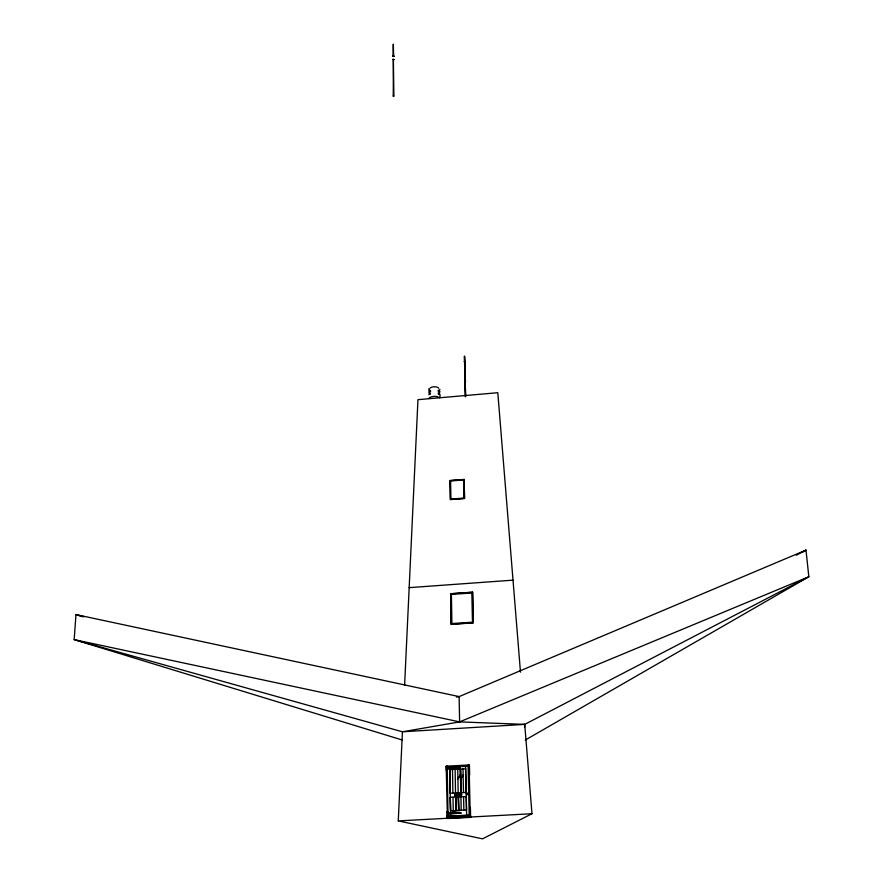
<?xml version="1.0" encoding="UTF-8"?>
<svg xmlns="http://www.w3.org/2000/svg" width="883" height="883" viewBox="0 0 883 883"><rect width="100%" height="100%" fill="white"/><g stroke="black" fill="none" stroke-linecap="round" stroke-linejoin="round"><path stroke-width="1.32" d="M524.612 727.106L524.723 724.38L808.828 576.742L805.991 550.109L459.116 696.599L456.412 697.106M398.266 820.892L402.427 731.797L74.172 639.623L75.982 614.579L459.116 696.599L459.624 721.886L402.427 731.797L524.723 724.38L531.974 813.729L482.526 838.85L398.266 820.892L531.974 813.729M404.613 685.131L417.957 399.668L497.802 392.714L520.484 672.173M393.056 56.214L393.299 44.15L393.663 56.203L393.056 56.214L393.663 56.203M393.277 96.037L393.365 59.371L393.884 96.026L393.277 96.037L393.884 96.026M393.675 59.591L393.123 59.647M467.151 794.49L467.824 794.049M467.78 794.325L467.593 793.662M429.116 388.388L428.829 390.253L430.021 391.357M428.862 394.712L430.54 393.211L429.646 394.193L429.635 393.001L430.021 394.028M452.78 811.113L458.553 810.384L458.476 796.863L458.741 810.274L458.288 796.985M452.769 810.837L455.86 810.473L455.827 797.007L456.081 810.406L455.65 797.117M457.515 779.358L460.418 774.733M458.31 778.309L460.484 774.844M460.617 779.17L463.542 774.501M460.683 779.281L462.88 775.782M465.628 396.555L464.469 356.401M464.624 356.39L465.562 396.622M438.266 391.5L439.171 390.518L439.182 391.71L438.145 390.231L439.955 391.666L438.95 394.006M438.906 391.147L439.944 389.348M438.31 394.282L439.215 393.299L439.237 394.502L438.2 393.023L439.999 394.458L440.076 397.637M459.226 768.475L460.418 768.022L459.911 767.338M802.437 552.206L805.991 550.109L796.267 555.241M470.396 807.36L470.617 817.371L447.438 818.519L446.655 817.503L446.632 816.3L470.209 814.943L469.105 764.965L446.169 766.179L447.405 816.609M525.275 740.053L808.828 576.742L459.624 721.886L74.172 639.623L402.328 740.031M459.48 812.437L447.869 812.868M447.107 767.912L459.226 767.338M446.632 816.3L470.573 815.462M452.891 793.044L452.493 769.557M455.529 792.912L455.12 769.413M458.178 792.779L457.747 769.281M460.816 792.647L460.562 769.016L460.849 792.702L460.341 769.082L460.827 791.389M459.458 812.404L461.345 813.066L447.891 814.203M447.129 769.214L459.248 768.508M409.171 587.648L513.012 580.153M446.323 766.819L447.085 766.786L447.14 770.119L446.356 770.119L446.301 766.786L450.175 766.554M460.617 766.003L467.129 765.66M468.443 765.594L469.458 765.539L469.668 774.976M447.206 767.15L468.255 766.267M465.683 768.861L449.8 769.579L450.286 793.243M446.356 770.119L447.14 770.119M454.822 795.837L454.778 793.938L461.467 793.629L461.511 795.506C444.568 794.236 463.972 798.994 461.456 793.596M466.279 796.576L450.286 797.283L450.562 810.737L450.363 797.393M466.566 809.987L450.683 810.892M447.063 811.731L447.858 811.72L447.913 815.119L447.118 815.13L447.085 811.753M446.655 817.503L469.899 816.356L470.617 817.371M459.624 721.886L524.723 724.38M459.204 767.305L459.933 767.371M466.533 809.932L466.246 796.532M466.158 792.371L465.65 768.795M83.94 616.82L75.982 614.579L82.549 616.621M430.639 391.677L429.591 390.209L429.613 391.401L430.496 390.418L428.818 391.92L429.293 393.708M453.255 810.649L453.001 797.261M461.202 810.252L460.937 796.852M463.862 810.119L463.586 796.72M446.169 766.179L446.555 766.753M463.498 792.559L463.001 768.994M447.571 766.698L447.184 766.124L448.045 816.047M449.877 769.689L450.253 793.188L466.191 792.426M469.105 764.965L469.458 765.539M464.436 356.291L465.319 396.588M469.866 815.141L469.899 816.356M468.078 765.02L469.193 814.998M465.562 766.179L466.61 815.13M449.756 767.018L450.617 815.914M446.71 776.179L446.919 788.309M428.917 398.564A5.629 2.34 -0.9 0 1 432.217 396.622A5.629 2.34 -0.9 0 1 437.825 396.798M438.895 397.207A5.629 2.34 -0.9 0 1 439.657 397.725M430.275 388.012A4.371 1.843 -0.9 0 1 436.93 387.096M437.758 387.416A4.371 1.843 -0.9 0 1 438.674 388.277M466.412 793.453L466.787 794.755L468.078 794.336L467.703 793.033L466.412 793.453M392.792 56.07L393.961 56.225L392.792 56.07M392.814 59.415L393.984 59.569L392.814 59.415M464.348 361.655L465.153 361.787L464.348 361.655M464.568 371.29L465.385 371.423L464.568 371.29M464.8 380.981L465.617 381.103L464.8 380.981M464.16 479.491L450.142 480.617L450.407 499.48L464.502 498.365L464.16 479.491L450.109 480.54L450.429 499.546L464.546 498.509L464.16 479.491M463.685 479.977L450.606 480.959L450.904 499.05L464.05 498.078L463.685 479.977M472.593 592.228L450.694 593.795L451.114 624.215L473.2 622.692L472.593 592.228L450.639 593.696L451.147 624.336L473.266 622.89L472.593 592.228M471.842 593.012L451.412 594.38L451.897 623.541L472.482 622.206L471.842 593.012M461.224 793.916L454.988 794.225L455.01 795.561L461.246 795.241L461.224 793.916"/></g></svg>
